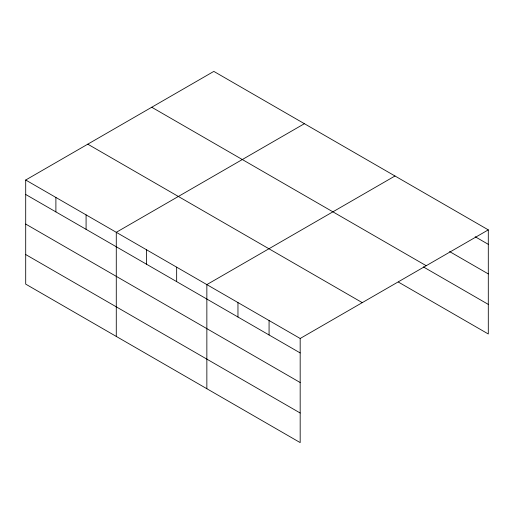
<?xml version="1.0" encoding="UTF-8"?>
<svg xmlns="http://www.w3.org/2000/svg" width="514" height="514" viewBox="0 0 514 514"><rect width="100%" height="100%" fill="white"/><g stroke="black" fill="none" stroke-linecap="round" stroke-linejoin="round"><path stroke-width="0.77" d="M25.7 180.016L300.176 338.482L300.176 442.599L25.7 284.126L25.7 180.016L213.824 71.401L488.3 229.874L488.3 333.984L398.434 282.102M304.397 123.694L116.28 232.309L116.28 336.426M394.977 175.994L206.853 284.602L206.853 388.719M300.176 338.482L488.3 229.874M475.167 236.742L488.3 244.33M449.589 251.564L488.3 273.917M151.739 107.246L426.222 265.712M423.318 266.882L488.3 304.397M87.778 144.171L362.261 302.643M25.7 194.472L300.176 352.938M25.7 224.059L300.176 382.525M25.7 254.539L300.176 413.012M269.073 320.524L269.073 334.98M237.963 302.56L237.963 317.016M176.662 267.171L176.662 281.627M146.471 249.74L146.471 264.196M86.082 214.878L86.082 229.334M55.891 197.447L55.891 211.903"/></g></svg>
